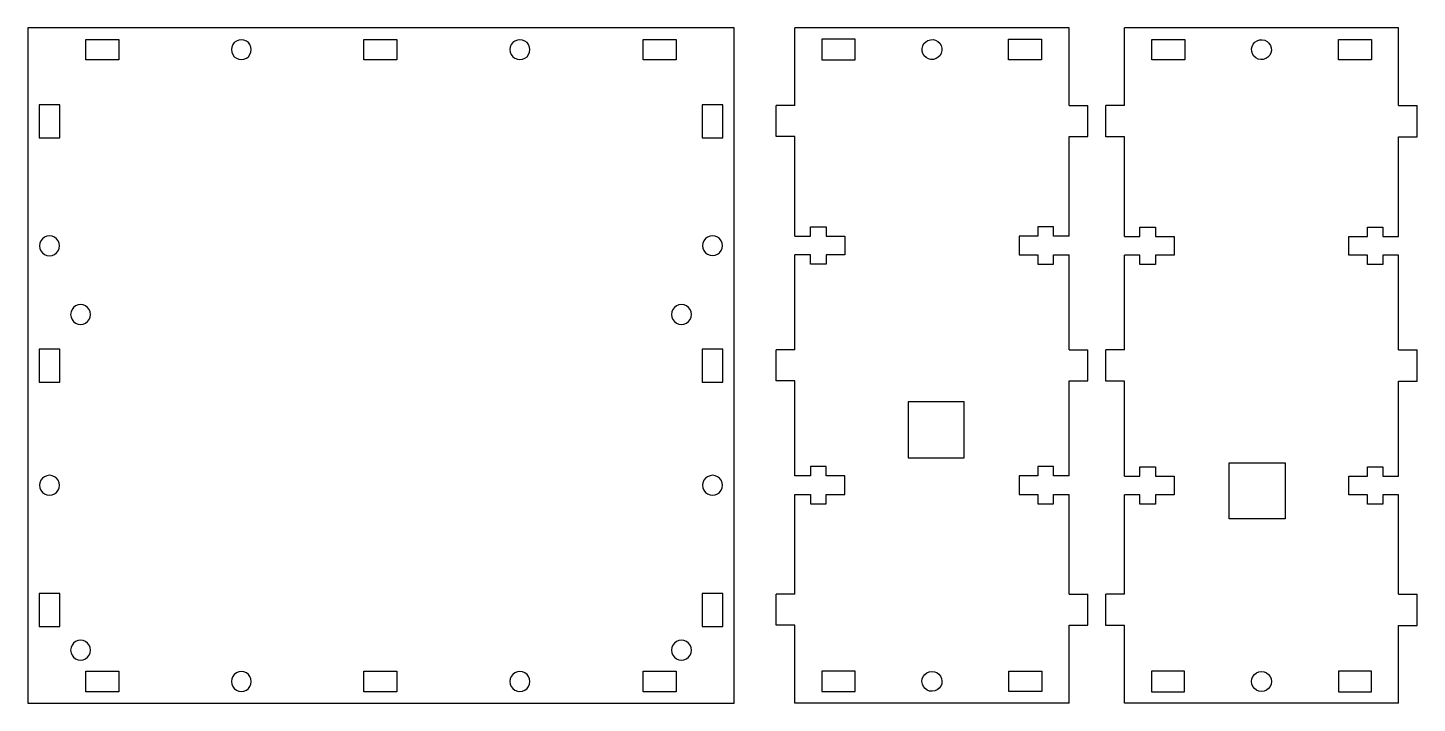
# Model space of a CAD drawing. Header units: metres. Extents: x -5 to 452, y -16 to 93.
# Drawn here: x 228.9 to 452, y -16 to 92.6 of the extents above; entities that cross this region are included whole.
import ezdxf

# ---------------------------------------------------------------- set-up
doc = ezdxf.new("R2010")
doc.units = ezdxf.units.M

msp = doc.modelspace()

# ---------------------------------------------------------------- linework, layer by layer
at = {"layer": 'Layer0'}
for p, q in [((342.33, 92.54), (228.93, 92.54)), ((228.93, 92.54), (228.93, -15.94)), ((342.33, -15.94, 0), (342.33, 92.54)), ((352.06, 80.08, 0), (352.06, 92.58, 0)), ((396.06, 92.58, 0), (352.06, 92.58, 0)), ((396.06, 80.08, 0), (396.06, 92.58, 0)), ((404.95, 80.06, 0), (404.95, 92.56, 0)), ((448.95, 92.56, 0), (404.95, 92.56, 0)), ((448.95, 80.06, 0), (448.95, 92.56, 0)), ((238.26, 87.41), (238.26, 90.71)), ((238.26, 90.71), (243.56, 90.71)), ((243.56, 90.71), (243.56, 87.41)), ((261.66, 89.47), (261.61, 89.06)), ((261.82, 89.86), (261.66, 89.47)), ((262.08, 90.19), (261.82, 89.86)), ((262.41, 90.44), (262.08, 90.19)), ((262.79, 90.6), (262.41, 90.44)), ((263.21, 90.66), (262.79, 90.6)), ((263.62, 90.6), (263.21, 90.66)), ((264.01, 90.44), (263.62, 90.6)), ((264.34, 90.19), (264.01, 90.44)), ((264.59, 89.86), (264.34, 90.19)), ((264.75, 89.47), (264.59, 89.86)), ((264.81, 89.06), (264.75, 89.47)), ((282.85, 90.71), (288.15, 90.71)), ((282.85, 87.41), (282.85, 90.71)), ((288.15, 90.71), (288.15, 87.41)), ((306.38, 89.47), (306.32, 89.06)), ((306.54, 89.86), (306.38, 89.47)), ((306.79, 90.19), (306.54, 89.86)), ((307.12, 90.44), (306.79, 90.19)), ((307.51, 90.6), (307.12, 90.44)), ((307.92, 90.66), (307.51, 90.6)), ((308.34, 90.6), (307.92, 90.66)), ((308.72, 90.44), (308.34, 90.6)), ((309.06, 90.19), (308.72, 90.44)), ((309.31, 89.86), (309.06, 90.19)), ((309.47, 89.47), (309.31, 89.86)), ((309.52, 89.06), (309.47, 89.47)), ((327.7, 87.41), (327.7, 90.71)), ((327.7, 90.71), (333, 90.71)), ((333, 90.71), (333, 87.41)), ((361.71, 90.73, 0), (356.41, 90.73, 0)), ((356.41, 90.73, 0), (356.41, 87.43, 0)), ((361.71, 87.43, 0), (361.71, 90.73, 0)), ((372.47, 89.25, 0), (372.57, 89.65, 0)), ((372.48, 88.83, 0), (372.47, 89.25, 0)), ((372.57, 89.65, 0), (372.77, 90.02, 0)), ((372.77, 90.02, 0), (373.06, 90.32, 0)), ((373.06, 90.32, 0), (373.41, 90.54, 0)), ((373.41, 90.54, 0), (373.82, 90.66, 0)), ((373.82, 90.66, 0), (374.23, 90.67, 0)), ((374.23, 90.67, 0), (374.64, 90.57, 0)), ((374.64, 90.57, 0), (375.01, 90.37, 0)), ((375.01, 90.37, 0), (375.31, 90.08, 0)), ((375.31, 90.08, 0), (375.53, 89.72, 0)), ((375.53, 89.72, 0), (375.64, 89.32, 0)), ((375.64, 89.32, 0), (375.65, 88.91, 0)), ((386.36, 90.73, 0), (391.66, 90.73, 0)), ((386.36, 87.43, 0), (386.36, 90.73, 0)), ((391.66, 90.73, 0), (391.66, 87.43, 0)), ((409.35, 87.41, 0), (409.35, 90.71, 0)), ((409.35, 90.71, 0), (414.65, 90.71, 0)), ((414.65, 90.71, 0), (414.65, 87.41, 0)), ((425.36, 89.18, 0), (425.44, 89.59, 0)), ((425.44, 89.59, 0), (425.63, 89.96, 0)), ((425.63, 89.96, 0), (425.91, 90.27, 0)), ((425.91, 90.27, 0), (426.26, 90.5, 0)), ((426.26, 90.5, 0), (426.65, 90.63, 0)), ((426.65, 90.63, 0), (427.07, 90.65, 0)), ((427.07, 90.65, 0), (427.48, 90.57, 0)), ((427.48, 90.57, 0), (427.85, 90.38, 0)), ((427.85, 90.38, 0), (428.16, 90.1, 0)), ((428.16, 90.1, 0), (428.39, 89.75, 0)), ((428.39, 89.75, 0), (428.52, 89.36, 0)), ((428.52, 89.36, 0), (428.55, 88.94, 0)), ((439.3, 90.71, 0), (444.6, 90.71, 0)), ((439.3, 87.41, 0), (439.3, 90.71, 0)), ((444.6, 90.71, 0), (444.6, 87.41, 0)), ((243.56, 87.41), (238.26, 87.41)), ((261.61, 89.06), (261.66, 88.64)), ((261.66, 88.64), (261.82, 88.26)), ((261.82, 88.26), (262.08, 87.93)), ((262.08, 87.93), (262.41, 87.67)), ((262.41, 87.67), (262.79, 87.51)), ((262.79, 87.51), (263.21, 87.46)), ((263.21, 87.46), (263.62, 87.51)), ((263.62, 87.51), (264.01, 87.67)), ((264.01, 87.67), (264.34, 87.93)), ((264.34, 87.93), (264.59, 88.26)), ((264.59, 88.26), (264.75, 88.64)), ((264.75, 88.64), (264.81, 89.06)), ((288.15, 87.41), (282.85, 87.41)), ((306.32, 89.06), (306.38, 88.64)), ((306.38, 88.64), (306.54, 88.26)), ((306.54, 88.26), (306.79, 87.93)), ((306.79, 87.93), (307.12, 87.67)), ((307.12, 87.67), (307.51, 87.51)), ((307.51, 87.51), (307.92, 87.46)), ((307.92, 87.46), (308.34, 87.51)), ((308.34, 87.51), (308.72, 87.67)), ((308.72, 87.67), (309.06, 87.93)), ((309.06, 87.93), (309.31, 88.26)), ((309.31, 88.26), (309.47, 88.64)), ((309.47, 88.64), (309.52, 89.06)), ((333, 87.41), (327.7, 87.41)), ((356.41, 87.43, 0), (361.71, 87.43, 0)), ((372.6, 88.43, 0), (372.48, 88.83, 0)), ((372.82, 88.07, 0), (372.6, 88.43, 0)), ((373.12, 87.78, 0), (372.82, 88.07, 0)), ((373.49, 87.58, 0), (373.12, 87.78, 0)), ((373.89, 87.48, 0), (373.49, 87.58, 0)), ((374.31, 87.49, 0), (373.89, 87.48, 0)), ((374.71, 87.61, 0), (374.31, 87.49, 0)), ((375.07, 87.83, 0), (374.71, 87.61, 0)), ((375.36, 88.13, 0), (375.07, 87.83, 0)), ((375.56, 88.5, 0), (375.36, 88.13, 0)), ((375.65, 88.91, 0), (375.56, 88.5, 0)), ((391.66, 87.43, 0), (386.36, 87.43, 0)), ((414.65, 87.41, 0), (409.35, 87.41, 0)), ((425.38, 88.76, 0), (425.36, 89.18, 0)), ((425.51, 88.36, 0), (425.38, 88.76, 0)), ((425.74, 88.01, 0), (425.51, 88.36, 0)), ((426.05, 87.74, 0), (425.74, 88.01, 0)), ((426.42, 87.55, 0), (426.05, 87.74, 0)), ((426.83, 87.46, 0), (426.42, 87.55, 0)), ((427.25, 87.49, 0), (426.83, 87.46, 0)), ((427.64, 87.62, 0), (427.25, 87.49, 0)), ((427.99, 87.84, 0), (427.64, 87.62, 0)), ((428.27, 88.16, 0), (427.99, 87.84, 0)), ((428.46, 88.53, 0), (428.27, 88.16, 0)), ((428.55, 88.94, 0), (428.46, 88.53, 0)), ((444.6, 87.41, 0), (439.3, 87.41, 0)), ((230.76, 80.21, 0), (230.76, 74.91, 0)), ((234.06, 80.21, 0), (230.76, 80.21, 0)), ((234.06, 74.91, 0), (234.06, 80.21, 0)), ((340.5, 80.21, 0), (337.2, 80.21, 0)), ((337.2, 80.21, 0), (337.2, 74.91, 0)), ((340.5, 74.91, 0), (340.5, 80.21, 0)), ((352.06, 80.08, 0), (349.06, 80.08, 0)), ((349.06, 75.08, 0), (349.06, 80.08, 0)), ((396.06, 80.08, 0), (399.06, 80.08, 0)), ((399.06, 75.08, 0), (399.06, 80.08, 0)), ((401.95, 75.06, 0), (401.95, 80.06, 0)), ((404.95, 80.06, 0), (401.95, 80.06, 0)), ((448.95, 80.06, 0), (451.95, 80.06, 0)), ((451.95, 75.06, 0), (451.95, 80.06, 0)), ((230.76, 74.91, 0), (234.06, 74.91, 0)), ((337.2, 74.91, 0), (340.5, 74.91, 0)), ((352.06, 75.08, 0), (349.06, 75.08, 0)), ((352.06, 59.08, 0), (352.06, 75.08, 0)), ((396.06, 75.08, 0), (399.06, 75.08, 0)), ((396.06, 59.08, 0), (396.06, 75.08, 0)), ((404.95, 75.06, 0), (401.95, 75.06, 0)), ((404.95, 59.06, 0), (404.95, 75.06, 0)), ((448.95, 75.06, 0), (451.95, 75.06, 0)), ((448.95, 59.06, 0), (448.95, 75.06, 0)), ((354.56, 60.58, 0), (357.06, 60.58, 0)), ((354.56, 59.08, 0), (354.56, 60.58, 0)), ((357.06, 60.58, 0), (357.06, 59.08, 0)), ((391.06, 60.58, 0), (391.06, 59.08, 0)), ((393.56, 60.58, 0), (391.06, 60.58, 0)), ((393.56, 59.08, 0), (393.56, 60.58, 0)), ((407.45, 59.06, 0), (407.45, 60.56, 0)), ((407.45, 60.56, 0), (409.95, 60.56, 0)), ((409.95, 60.56, 0), (409.95, 59.06, 0)), ((443.95, 59.06, 0), (443.95, 60.56, 0)), ((443.95, 60.56, 0), (446.45, 60.56, 0)), ((446.45, 60.56, 0), (446.45, 59.06, 0)), ((231.03, 58.34), (230.87, 57.96)), ((231.28, 58.67), (231.03, 58.34)), ((231.61, 58.93), (231.28, 58.67)), ((232, 59.09), (231.61, 58.93)), ((232.41, 59.14), (232, 59.09)), ((232.83, 59.09), (232.41, 59.14)), ((233.21, 58.93), (232.83, 59.09)), ((233.54, 58.67), (233.21, 58.93)), ((233.8, 58.34), (233.54, 58.67)), ((233.96, 57.96), (233.8, 58.34)), ((337.46, 58.36), (337.3, 57.97)), ((337.72, 58.69), (337.46, 58.36)), ((338.05, 58.94), (337.72, 58.69)), ((338.44, 59.1), (338.05, 58.94)), ((338.85, 59.16), (338.44, 59.1)), ((339.26, 59.1), (338.85, 59.16)), ((339.65, 58.94), (339.26, 59.1)), ((339.98, 58.69), (339.65, 58.94)), ((340.24, 58.36), (339.98, 58.69)), ((340.39, 57.97), (340.24, 58.36)), ((352.06, 59.08, 0), (354.56, 59.08, 0)), ((357.06, 59.08, 0), (360.06, 59.08, 0)), ((360.06, 59.08, 0), (360.06, 56.08, 0)), ((388.06, 59.08, 0), (388.06, 56.08, 0)), ((391.06, 59.08, 0), (388.06, 59.08, 0)), ((396.06, 59.08, 0), (393.56, 59.08, 0)), ((404.95, 59.06, 0), (407.45, 59.06, 0)), ((409.95, 59.06, 0), (412.95, 59.06, 0)), ((412.95, 59.06, 0), (412.95, 56.06, 0)), ((440.95, 56.06, 0), (440.95, 59.06, 0)), ((440.95, 59.06, 0), (443.95, 59.06, 0)), ((446.45, 59.06, 0), (448.95, 59.06, 0)), ((230.87, 57.96), (230.81, 57.54)), ((230.81, 57.54), (230.87, 57.13)), ((230.87, 57.13), (231.03, 56.74)), ((231.03, 56.74), (231.28, 56.41)), ((231.28, 56.41), (231.61, 56.16)), ((231.61, 56.16), (232, 56)), ((232, 56), (232.41, 55.94)), ((232.41, 55.94), (232.83, 56)), ((232.83, 56), (233.21, 56.16)), ((233.21, 56.16), (233.54, 56.41)), ((233.54, 56.41), (233.8, 56.74)), ((233.8, 56.74), (233.96, 57.13)), ((234.01, 57.54), (233.96, 57.96)), ((233.96, 57.13), (234.01, 57.54)), ((337.3, 57.97), (337.25, 57.56)), ((337.25, 57.56), (337.3, 57.14)), ((337.3, 57.14), (337.46, 56.76)), ((337.46, 56.76), (337.72, 56.43)), ((337.72, 56.43), (338.05, 56.17)), ((338.05, 56.17), (338.44, 56.01)), ((338.44, 56.01), (338.85, 55.96)), ((338.85, 55.96), (339.26, 56.01)), ((339.26, 56.01), (339.65, 56.17)), ((339.65, 56.17), (339.98, 56.43)), ((339.98, 56.43), (340.24, 56.76)), ((340.24, 56.76), (340.39, 57.14)), ((340.45, 57.56), (340.39, 57.97)), ((340.39, 57.14), (340.45, 57.56)), ((354.56, 56.08, 0), (352.06, 56.08, 0)), ((352.06, 40.82, 0), (352.06, 56.08, 0)), ((354.56, 54.58, 0), (354.56, 56.08, 0)), ((360.06, 56.08, 0), (357.06, 56.08, 0)), ((357.06, 56.08, 0), (357.06, 54.58, 0)), ((388.06, 56.08, 0), (391.06, 56.08, 0)), ((391.06, 56.08, 0), (391.06, 54.58, 0)), ((393.56, 56.08, 0), (396.06, 56.08, 0)), ((393.56, 54.58, 0), (393.56, 56.08, 0)), ((396.06, 40.8, 0), (396.06, 56.08, 0)), ((407.45, 56.06, 0), (404.95, 56.06, 0)), ((404.95, 40.8, 0), (404.95, 56.06, 0)), ((407.45, 54.56, 0), (407.45, 56.06, 0)), ((409.95, 56.06, 0), (409.95, 54.56, 0)), ((412.95, 56.06, 0), (409.95, 56.06, 0)), ((443.95, 56.06, 0), (440.95, 56.06, 0)), ((443.95, 54.56, 0), (443.95, 56.06, 0)), ((448.95, 56.06, 0), (446.45, 56.06, 0)), ((446.45, 56.06, 0), (446.45, 54.56, 0)), ((448.95, 40.8, 0), (448.95, 56.06, 0)), ((357.06, 54.58, 0), (354.56, 54.58, 0)), ((391.06, 54.58, 0), (393.56, 54.58, 0)), ((409.95, 54.56, 0), (407.45, 54.56, 0)), ((446.45, 54.56, 0), (443.95, 54.56, 0)), ((235.87, 46.92), (235.81, 46.5)), ((236.03, 47.3), (235.87, 46.92)), ((236.28, 47.63), (236.03, 47.3)), ((236.61, 47.89), (236.28, 47.63)), ((237, 48.05), (236.61, 47.89)), ((237.41, 48.1), (237, 48.05)), ((237.83, 48.05), (237.41, 48.1)), ((238.21, 47.89), (237.83, 48.05)), ((238.54, 47.63), (238.21, 47.89)), ((238.8, 47.3), (238.54, 47.63)), ((238.96, 46.92), (238.8, 47.3)), ((239.01, 46.5), (238.96, 46.92)), ((332.3, 46.92, 0), (332.25, 46.5, 0)), ((332.46, 47.3, 0), (332.3, 46.92, 0)), ((332.72, 47.64, 0), (332.46, 47.3, 0)), ((333.05, 47.89, 0), (332.72, 47.64, 0)), ((333.44, 48.05, 0), (333.05, 47.89, 0)), ((333.85, 48.1, 0), (333.44, 48.05, 0)), ((334.27, 48.05, 0), (333.85, 48.1, 0)), ((334.65, 47.89, 0), (334.27, 48.05, 0)), ((334.98, 47.63, 0), (334.65, 47.89, 0)), ((335.24, 47.3, 0), (334.98, 47.63, 0)), ((335.4, 46.91, 0), (335.24, 47.3, 0)), ((335.45, 46.5, 0), (335.4, 46.91, 0)), ((235.81, 46.5), (235.87, 46.09)), ((235.87, 46.09), (236.03, 45.7)), ((236.03, 45.7), (236.28, 45.37)), ((236.28, 45.37), (236.61, 45.12)), ((236.61, 45.12), (237, 44.96)), ((237, 44.96), (237.41, 44.9)), ((237.41, 44.9), (237.83, 44.96)), ((237.83, 44.96), (238.21, 45.12)), ((238.21, 45.12), (238.54, 45.37)), ((238.54, 45.37), (238.8, 45.7)), ((238.8, 45.7), (238.96, 46.09)), ((238.96, 46.09), (239.01, 46.5)), ((332.25, 46.5, 0), (332.3, 46.09, 0)), ((332.3, 46.09, 0), (332.46, 45.7, 0)), ((332.46, 45.7, 0), (332.72, 45.37, 0)), ((332.72, 45.37, 0), (333.05, 45.12, 0)), ((333.05, 45.12, 0), (333.43, 44.96, 0)), ((333.43, 44.96, 0), (333.85, 44.9, 0)), ((333.85, 44.9, 0), (334.26, 44.96, 0)), ((334.26, 44.96, 0), (334.65, 45.12, 0)), ((334.65, 45.12, 0), (334.98, 45.37, 0)), ((334.98, 45.37, 0), (335.23, 45.7, 0)), ((335.23, 45.7, 0), (335.39, 46.09, 0)), ((335.39, 46.09, 0), (335.45, 46.5, 0)), ((234.06, 40.95, 0), (230.76, 40.95, 0)), ((230.76, 40.95, 0), (230.76, 35.65, 0)), ((234.06, 35.65, 0), (234.06, 40.95, 0)), ((340.5, 40.95, 0), (337.2, 40.95, 0)), ((337.2, 40.95, 0), (337.2, 35.65, 0)), ((340.5, 35.65, 0), (340.5, 40.95, 0)), ((352.06, 40.82, 0), (349.06, 40.82, 0)), ((349.06, 35.82, 0), (349.06, 40.82, 0)), ((396.06, 40.8, 0), (399.06, 40.8, 0)), ((399.06, 35.82, 0), (399.06, 40.8, 0)), ((404.95, 40.8, 0), (401.95, 40.8, 0)), ((401.95, 35.8, 0), (401.95, 40.8, 0)), ((448.95, 40.8, 0), (451.95, 40.8, 0)), ((451.95, 35.8, 0), (451.95, 40.8, 0)), ((352.06, 35.82, 0), (349.06, 35.82, 0)), ((352.06, 20.57, 0), (352.06, 35.82, 0)), ((396.06, 35.82, 0), (399.06, 35.82, 0)), ((396.06, 20.56, 0), (396.06, 35.82, 0)), ((404.95, 35.8, 0), (401.95, 35.8, 0)), ((404.95, 20.54, 0), (404.95, 35.8, 0)), ((448.95, 35.8, 0), (451.95, 35.8, 0)), ((448.95, 20.54, 0), (448.95, 35.8, 0)), ((230.76, 35.65, 0), (234.06, 35.65, 0)), ((337.2, 35.65, 0), (340.5, 35.65, 0)), ((370.23, 32.47, 0), (370.23, 23.47, 0)), ((379.23, 32.47, 0), (370.23, 32.47, 0)), ((379.23, 23.47, 0), (379.23, 32.47, 0)), ((370.23, 23.47, 0), (379.23, 23.47, 0)), ((421.78, 22.67, 0), (430.78, 22.67, 0)), ((421.78, 13.67, 0), (421.78, 22.67, 0)), ((430.78, 22.67, 0), (430.78, 13.67, 0)), ((231.28, 20.19), (231.03, 19.86)), ((231.61, 20.44), (231.28, 20.19)), ((232, 20.6), (231.61, 20.44)), ((232.41, 20.66), (232, 20.6)), ((232.83, 20.6), (232.41, 20.66)), ((233.21, 20.44), (232.83, 20.6)), ((233.54, 20.19), (233.21, 20.44)), ((233.8, 19.86), (233.54, 20.19)), ((337.72, 20.19), (337.46, 19.86)), ((338.05, 20.44), (337.72, 20.19)), ((338.44, 20.6), (338.05, 20.44)), ((338.85, 20.66), (338.44, 20.6)), ((339.26, 20.6), (338.85, 20.66)), ((339.65, 20.44), (339.26, 20.6)), ((339.98, 20.19), (339.65, 20.44)), ((340.24, 19.86), (339.98, 20.19)), ((354.56, 20.57, 0), (352.06, 20.57, 0)), ((357.06, 22.07, 0), (354.56, 22.07, 0)), ((354.56, 22.07, 0), (354.56, 20.57, 0)), ((357.06, 20.57, 0), (357.06, 22.07, 0)), ((360.06, 20.57, 0), (357.06, 20.57, 0)), ((360.06, 17.57, 0), (360.06, 20.57, 0)), ((391.06, 20.56, 0), (388.06, 20.56, 0)), ((388.06, 20.56, 0), (388.06, 17.56, 0)), ((393.56, 22.06, 0), (391.06, 22.06, 0)), ((391.06, 22.06, 0), (391.06, 20.56, 0)), ((393.56, 20.56, 0), (393.56, 22.06, 0)), ((396.06, 20.56, 0), (393.56, 20.56, 0)), ((404.95, 20.54, 0), (407.45, 20.54, 0)), ((407.45, 20.54, 0), (407.45, 22.04, 0)), ((407.45, 22.04, 0), (409.95, 22.04, 0)), ((409.95, 22.04, 0), (409.95, 20.54, 0)), ((409.95, 20.54, 0), (412.95, 20.54, 0)), ((412.95, 20.54, 0), (412.95, 17.54, 0)), ((440.95, 17.54, 0), (440.95, 20.54, 0)), ((440.95, 20.54, 0), (443.95, 20.54, 0)), ((443.95, 22.04, 0), (446.45, 22.04, 0)), ((443.95, 20.54, 0), (443.95, 22.04, 0)), ((446.45, 22.04, 0), (446.45, 20.54, 0)), ((446.45, 20.54, 0), (448.95, 20.54, 0)), ((230.87, 19.47), (230.81, 19.06)), ((230.81, 19.06), (230.87, 18.64)), ((231.03, 19.86), (230.87, 19.47)), ((230.87, 18.64), (231.03, 18.26)), ((231.03, 18.26), (231.28, 17.92)), ((231.28, 17.92), (231.61, 17.67)), ((233.21, 17.67), (233.54, 17.92)), ((233.54, 17.92), (233.8, 18.26)), ((233.96, 19.47), (233.8, 19.86)), ((233.8, 18.26), (233.96, 18.64)), ((234.01, 19.06), (233.96, 19.47)), ((233.96, 18.64), (234.01, 19.06)), ((337.3, 19.47), (337.25, 19.06)), ((337.25, 19.06), (337.3, 18.64)), ((337.46, 19.86), (337.3, 19.47)), ((337.3, 18.64), (337.46, 18.26)), ((337.46, 18.26), (337.72, 17.92)), ((337.72, 17.92), (338.05, 17.67)), ((339.65, 17.67), (339.98, 17.92)), ((339.98, 17.92), (340.24, 18.26)), ((340.39, 19.47), (340.24, 19.86)), ((340.24, 18.26), (340.39, 18.64)), ((340.45, 19.06), (340.39, 19.47)), ((340.39, 18.64), (340.45, 19.06)), ((231.61, 17.67), (232, 17.51)), ((232, 17.51), (232.41, 17.46)), ((232.41, 17.46), (232.83, 17.51)), ((232.83, 17.51), (233.21, 17.67)), ((338.05, 17.67), (338.44, 17.51)), ((338.44, 17.51), (338.85, 17.46)), ((338.85, 17.46), (339.26, 17.51)), ((339.26, 17.51), (339.65, 17.67)), ((352.06, 1.56, 0), (352.06, 17.57, 0)), ((352.06, 17.57, 0), (354.56, 17.57, 0)), ((354.56, 17.57, 0), (354.56, 16.07, 0)), ((354.56, 16.07, 0), (357.06, 16.07, 0)), ((357.06, 16.07, 0), (357.06, 17.57, 0)), ((357.06, 17.57, 0), (360.06, 17.57, 0)), ((388.06, 17.56, 0), (391.06, 17.56, 0)), ((391.06, 17.56, 0), (391.06, 16.06, 0)), ((391.06, 16.06, 0), (393.56, 16.06, 0)), ((393.56, 16.06, 0), (393.56, 17.56, 0)), ((393.56, 17.56, 0), (396.06, 17.56, 0)), ((396.06, 1.56, 0), (396.06, 17.56, 0)), ((404.95, 1.54, 0), (404.95, 17.54, 0)), ((407.45, 17.54, 0), (404.95, 17.54, 0)), ((407.45, 16.04, 0), (407.45, 17.54, 0)), ((409.95, 16.04, 0), (407.45, 16.04, 0)), ((412.95, 17.54, 0), (409.95, 17.54, 0)), ((409.95, 17.54, 0), (409.95, 16.04, 0)), ((443.95, 17.54, 0), (440.95, 17.54, 0)), ((443.95, 16.04, 0), (443.95, 17.54, 0)), ((446.45, 16.04, 0), (443.95, 16.04, 0)), ((446.45, 17.54, 0), (446.45, 16.04, 0)), ((448.95, 17.54, 0), (446.45, 17.54, 0)), ((448.95, 1.54, 0), (448.95, 17.54, 0)), ((430.78, 13.67, 0), (421.78, 13.67, 0)), ((234.06, 1.69, 0), (230.76, 1.69, 0)), ((230.76, 1.69, 0), (230.76, -3.61, 0)), ((234.06, -3.61, 0), (234.06, 1.69, 0)), ((337.2, 1.69, 0), (337.2, -3.61, 0)), ((340.5, 1.69, 0), (337.2, 1.69, 0)), ((340.5, -3.61, 0), (340.5, 1.69, 0)), ((352.06, 1.56, 0), (349.06, 1.56, 0)), ((349.06, -3.44, 0), (349.06, 1.56, 0)), ((396.06, 1.56, 0), (399.06, 1.56, 0)), ((399.06, -3.44, 0), (399.06, 1.56, 0)), ((404.95, 1.54, 0), (401.95, 1.54, 0)), ((401.95, -3.46, 0), (401.95, 1.54, 0)), ((448.95, 1.54, 0), (451.95, 1.54, 0)), ((451.95, -3.46, 0), (451.95, 1.54, 0)), ((230.76, -3.61, 0), (234.06, -3.61, 0)), ((337.2, -3.61, 0), (340.5, -3.61, 0)), ((352.06, -3.44, 0), (349.06, -3.44, 0)), ((352.06, -15.94, 0), (352.06, -3.44, 0)), ((396.06, -3.44, 0), (399.06, -3.44, 0)), ((396.06, -15.94, 0), (396.06, -3.44, 0)), ((404.95, -3.46, 0), (401.95, -3.46, 0)), ((404.95, -15.96, 0), (404.95, -3.46, 0)), ((448.95, -3.46, 0), (451.95, -3.46, 0)), ((448.95, -15.96, 0), (448.95, -3.46, 0)), ((236.03, -6.64), (235.87, -7.03)), ((236.28, -6.31), (236.03, -6.64)), ((236.61, -6.06), (236.28, -6.31)), ((237, -5.9), (236.61, -6.06)), ((237.41, -5.84), (237, -5.9)), ((237.83, -5.9), (237.41, -5.84)), ((238.21, -6.06), (237.83, -5.9)), ((238.54, -6.31), (238.21, -6.06)), ((238.8, -6.64), (238.54, -6.31)), ((238.96, -7.03), (238.8, -6.64)), ((332.46, -6.64, 0), (332.3, -7.03, 0)), ((332.72, -6.31, 0), (332.46, -6.64, 0)), ((333.05, -6.06, 0), (332.72, -6.31, 0)), ((333.44, -5.9, 0), (333.05, -6.06, 0)), ((333.85, -5.84, 0), (333.44, -5.9, 0)), ((334.26, -5.9, 0), (333.85, -5.84, 0)), ((334.65, -6.06, 0), (334.26, -5.9, 0)), ((334.98, -6.31, 0), (334.65, -6.06, 0)), ((335.24, -6.64, 0), (334.98, -6.31, 0)), ((335.39, -7.03, 0), (335.24, -6.64, 0)), ((235.87, -7.03), (235.81, -7.44)), ((235.81, -7.44), (235.87, -7.86)), ((235.87, -7.86), (236.03, -8.24)), ((236.03, -8.24), (236.28, -8.57)), ((236.28, -8.57), (236.61, -8.83)), ((236.61, -8.83), (237, -8.99)), ((237.83, -8.99), (238.21, -8.83)), ((238.21, -8.83), (238.54, -8.57)), ((238.54, -8.57), (238.8, -8.24)), ((238.8, -8.24), (238.96, -7.86)), ((239.01, -7.44), (238.96, -7.03)), ((238.96, -7.86), (239.01, -7.44)), ((332.3, -7.03, 0), (332.25, -7.44, 0)), ((332.25, -7.44, 0), (332.3, -7.86, 0)), ((332.3, -7.86, 0), (332.46, -8.24, 0)), ((332.46, -8.24, 0), (332.72, -8.57, 0)), ((332.72, -8.57, 0), (333.05, -8.83, 0)), ((333.05, -8.83, 0), (333.44, -8.99, 0)), ((334.26, -8.99, 0), (334.65, -8.83, 0)), ((334.65, -8.83, 0), (334.98, -8.57, 0)), ((334.98, -8.57, 0), (335.24, -8.24, 0)), ((335.24, -8.24, 0), (335.39, -7.86, 0)), ((335.45, -7.44, 0), (335.39, -7.03, 0)), ((335.39, -7.86, 0), (335.45, -7.44, 0)), ((237, -8.99), (237.41, -9.04)), ((237.41, -9.04), (237.83, -8.99)), ((238.26, -14.11), (238.26, -10.81)), ((238.26, -10.81), (243.56, -10.81)), ((243.56, -10.81), (243.56, -14.11)), ((262.41, -11.08), (262.08, -11.33)), ((262.79, -10.92), (262.41, -11.08)), ((263.21, -10.86), (262.79, -10.92)), ((263.62, -10.92), (263.21, -10.86)), ((264.01, -11.08), (263.62, -10.92)), ((264.34, -11.33), (264.01, -11.08)), ((282.85, -14.11), (282.85, -10.81)), ((282.85, -10.81), (288.15, -10.81)), ((288.15, -10.81), (288.15, -14.11)), ((307.12, -11.08), (306.79, -11.33)), ((307.51, -10.92), (307.12, -11.08)), ((307.92, -10.86), (307.51, -10.92)), ((308.34, -10.92), (307.92, -10.86)), ((308.72, -11.08), (308.34, -10.92)), ((309.06, -11.33), (308.72, -11.08)), ((327.7, -10.81), (333, -10.81)), ((327.7, -14.11), (327.7, -10.81)), ((333, -10.81), (333, -14.11)), ((333.44, -8.99, 0), (333.85, -9.04, 0)), ((333.85, -9.04, 0), (334.26, -8.99, 0)), ((356.41, -10.79, 0), (356.41, -14.09, 0)), ((361.71, -10.79, 0), (356.41, -10.79, 0)), ((361.71, -14.09, 0), (361.71, -10.79, 0)), ((372.91, -11.33, 0), (373.24, -11.07, 0)), ((373.24, -11.07, 0), (373.62, -10.91, 0)), ((373.62, -10.91, 0), (374.03, -10.84, 0)), ((374.03, -10.84, 0), (374.45, -10.89, 0)), ((374.45, -10.89, 0), (374.84, -11.04, 0)), ((374.84, -11.04, 0), (375.17, -11.29, 0)), ((386.41, -14.09, 0), (386.41, -10.79, 0)), ((386.41, -10.79, 0), (391.71, -10.79, 0)), ((391.71, -10.79, 0), (391.71, -14.09, 0)), ((409.3, -10.81, 0), (409.3, -14.11, 0)), ((414.6, -10.81, 0), (409.3, -10.81, 0)), ((414.6, -14.11, 0), (414.6, -10.81, 0)), ((425.82, -11.33, 0), (426.15, -11.08, 0)), ((426.15, -11.08, 0), (426.54, -10.92, 0)), ((426.54, -10.92, 0), (426.95, -10.86, 0)), ((426.95, -10.86, 0), (427.36, -10.92, 0)), ((427.36, -10.92, 0), (427.75, -11.08, 0)), ((427.75, -11.08, 0), (428.08, -11.33, 0)), ((444.6, -10.81, 0), (439.3, -10.81, 0)), ((439.3, -10.81, 0), (439.3, -14.11, 0)), ((444.6, -14.11, 0), (444.6, -10.81, 0)), ((261.66, -12.05), (261.61, -12.46)), ((261.61, -12.46), (261.66, -12.88)), ((261.82, -11.66), (261.66, -12.05)), ((261.66, -12.88), (261.82, -13.26)), ((262.08, -11.33), (261.82, -11.66)), ((261.82, -13.26), (262.08, -13.59)), ((264.59, -11.66), (264.34, -11.33)), ((264.34, -13.59), (264.59, -13.26)), ((264.75, -12.05), (264.59, -11.66)), ((264.59, -13.26), (264.75, -12.88)), ((264.81, -12.46), (264.75, -12.05)), ((264.75, -12.88), (264.81, -12.46)), ((306.38, -12.05), (306.32, -12.46)), ((306.32, -12.46), (306.38, -12.88)), ((306.54, -11.66), (306.38, -12.05)), ((306.38, -12.88), (306.54, -13.26)), ((306.79, -11.33), (306.54, -11.66)), ((306.54, -13.26), (306.79, -13.59)), ((309.31, -11.66), (309.06, -11.33)), ((309.06, -13.59), (309.31, -13.26)), ((309.47, -12.05), (309.31, -11.66)), ((309.31, -13.26), (309.47, -12.88)), ((309.52, -12.46), (309.47, -12.05)), ((309.47, -12.88), (309.52, -12.46)), ((372.46, -12.47, 0), (372.51, -12.06, 0)), ((372.53, -12.89, 0), (372.46, -12.47, 0)), ((372.51, -12.06, 0), (372.66, -11.67, 0)), ((372.69, -13.27, 0), (372.53, -12.89, 0)), ((372.66, -11.67, 0), (372.91, -11.33, 0)), ((372.95, -13.6, 0), (372.69, -13.27, 0)), ((375.17, -11.29, 0), (375.43, -11.62, 0)), ((375.46, -13.22, 0), (375.22, -13.55, 0)), ((375.43, -11.62, 0), (375.6, -12, 0)), ((375.62, -12.83, 0), (375.46, -13.22, 0)), ((375.6, -12, 0), (375.66, -12.41, 0)), ((375.66, -12.41, 0), (375.62, -12.83, 0)), ((425.35, -12.46, 0), (425.41, -12.05, 0)), ((425.41, -12.88, 0), (425.35, -12.46, 0)), ((425.41, -12.05, 0), (425.56, -11.66, 0)), ((425.56, -13.26, 0), (425.41, -12.88, 0)), ((425.56, -11.66, 0), (425.82, -11.33, 0)), ((425.82, -13.59, 0), (425.56, -13.26, 0)), ((428.08, -11.33, 0), (428.34, -11.66, 0)), ((428.34, -13.26, 0), (428.08, -13.59, 0)), ((428.34, -11.66, 0), (428.5, -12.05, 0)), ((428.5, -12.88, 0), (428.34, -13.26, 0)), ((428.5, -12.05, 0), (428.55, -12.46, 0)), ((428.55, -12.46, 0), (428.5, -12.88, 0)), ((243.56, -14.11), (238.26, -14.11)), ((262.08, -13.59), (262.41, -13.85)), ((262.41, -13.85), (262.79, -14.01)), ((262.79, -14.01), (263.21, -14.06)), ((263.21, -14.06), (263.62, -14.01)), ((263.62, -14.01), (264.01, -13.85)), ((264.01, -13.85), (264.34, -13.59)), ((288.15, -14.11), (282.85, -14.11)), ((306.79, -13.59), (307.12, -13.85)), ((307.12, -13.85), (307.51, -14.01)), ((307.51, -14.01), (307.92, -14.06)), ((307.92, -14.06), (308.34, -14.01)), ((308.34, -14.01), (308.72, -13.85)), ((308.72, -13.85), (309.06, -13.59)), ((333, -14.11), (327.7, -14.11)), ((356.41, -14.09, 0), (361.71, -14.09, 0)), ((373.29, -13.84, 0), (372.95, -13.6, 0)), ((373.68, -14, 0), (373.29, -13.84, 0)), ((374.09, -14.04, 0), (373.68, -14, 0)), ((374.51, -13.98, 0), (374.09, -14.04, 0)), ((374.89, -13.81, 0), (374.51, -13.98, 0)), ((375.22, -13.55, 0), (374.89, -13.81, 0)), ((391.71, -14.09, 0), (386.41, -14.09, 0)), ((409.3, -14.11, 0), (414.6, -14.11, 0)), ((426.15, -13.85, 0), (425.82, -13.59, 0)), ((426.54, -14.01, 0), (426.15, -13.85, 0)), ((426.95, -14.06, 0), (426.54, -14.01, 0)), ((427.36, -14.01, 0), (426.95, -14.06, 0)), ((427.75, -13.85, 0), (427.36, -14.01, 0)), ((428.08, -13.59, 0), (427.75, -13.85, 0)), ((439.3, -14.11, 0), (444.6, -14.11, 0)), ((228.93, -15.94), (342.33, -15.94, 0)), ((396.06, -15.94, 0), (352.06, -15.94, 0)), ((448.95, -15.96, 0), (404.95, -15.96, 0))]:
    msp.add_line(p, q, dxfattribs=at)

doc.saveas('drawing.dxf')
